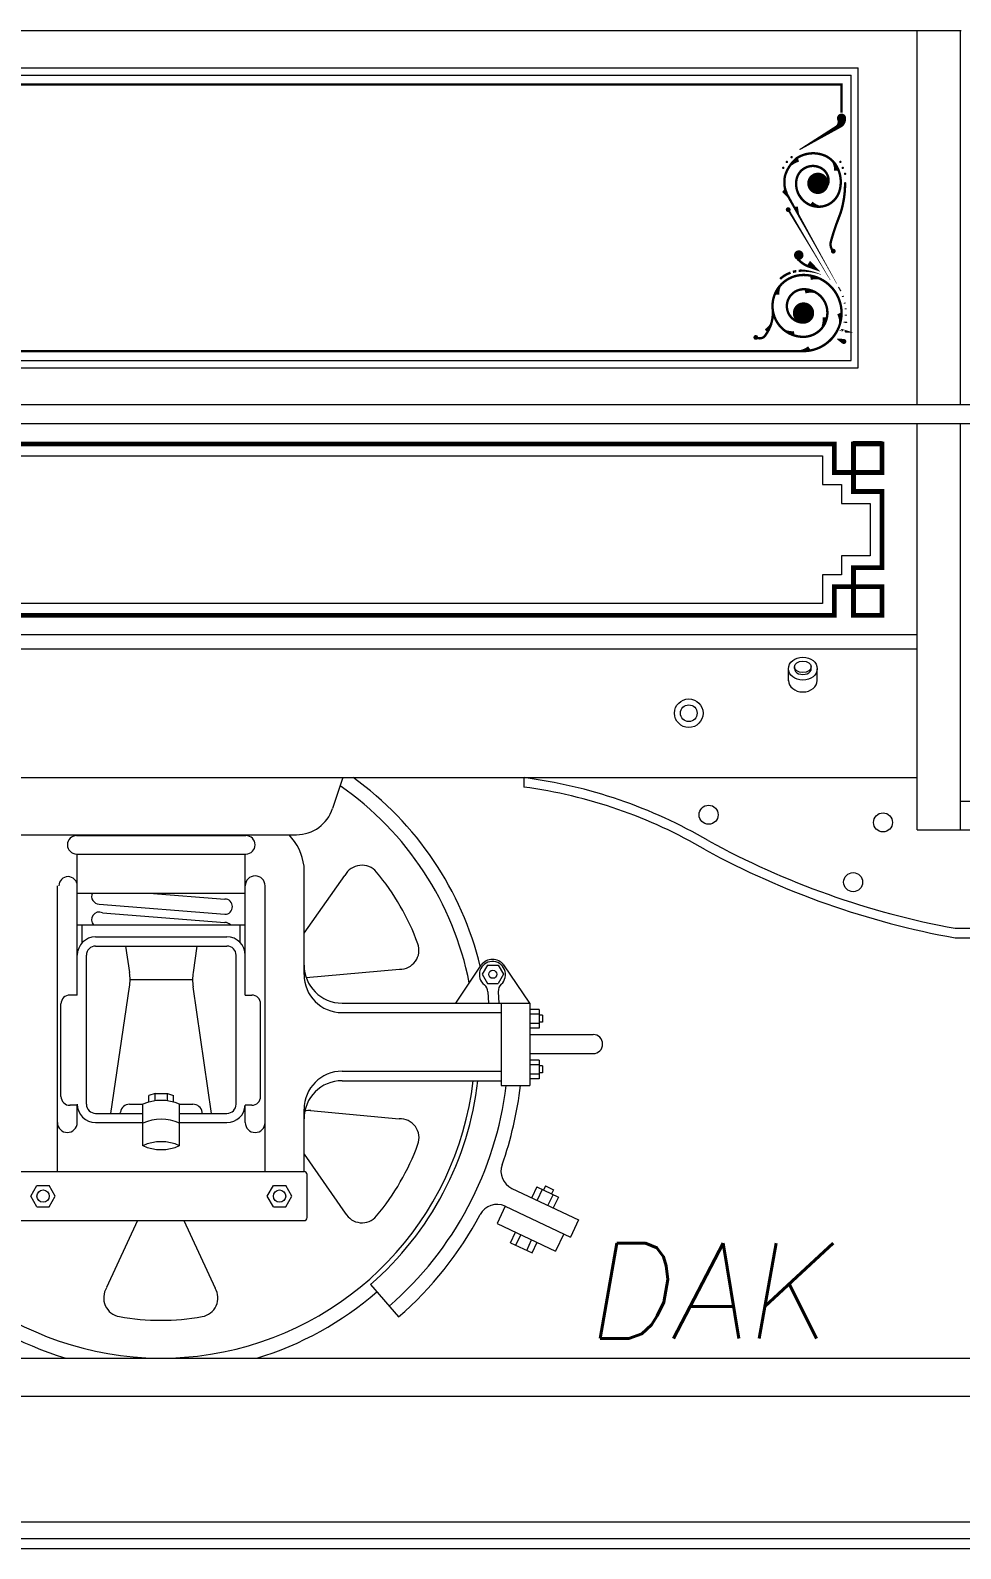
# Model space of a CAD drawing. Header units: inches. Extents: x 0 to 22, y 0 to 17.
# Drawn here: x 13.564 to 14.581, y 3.971 to 5.63 of the extents above; entities that cross this region are included whole.
import ezdxf

# ---------------------------------------------------------------- set-up
doc = ezdxf.new("R2010")
doc.units = ezdxf.units.IN
doc.header["$LTSCALE"] = 100
doc.header["$MEASUREMENT"] = 0
for name, color, linetype, lineweight in [('CARSIDE', 7, 'Continuous', 0), ('FRONTDOOR', 7, 'Continuous', 0), ('RAIL', 7, 'Continuous', 0), ('SCROLL', 7, 'Continuous', 0), ('SIGNATURE', 7, 'Continuous', 0), ('STRIPING', 7, 'Continuous', 0), ('TRUCK', 7, 'Continuous', 0), ('VESTIBULEDECK', 7, 'Continuous', 0), ('VESTIBULEFRAME', 7, 'Continuous', 0)]:
    doc.layers.add(name, color=color, linetype=linetype, lineweight=lineweight)
doc.styles.add('STANDARD0', font='TXT.SHX')

msp = doc.modelspace()

# ---------------------------------------------------------------- linework, layer by layer
at = {"layer": 'CARSIDE'}
for p, q in [((7.4191, 5.62955), (14.5814, 5.62955)), ((7.4186, 5.22065), (14.5913, 5.22065)), ((7.4186, 5.19985), (14.5913, 5.19985)), ((7.4666, 4.96935), (14.5334, 4.96935)), ((7.4666, 4.95375), (14.5334, 4.95375)), ((7.4666, 4.8131), (14.5334, 4.8131)), ((14.5334, 4.756), (14.5809, 4.756)), ((14.5334, 4.756), (14.5809, 4.756))]:
    msp.add_line(p, q, dxfattribs=at)
at = {"layer": 'CARSIDE', "color": 7, "linetype": 'Continuous'}
for p, q in [((14.5334, 5.22065), (14.5334, 5.62955)), ((14.5809, 5.22065), (14.5809, 5.62955)), ((14.5334, 4.756), (14.5334, 5.19985)), ((14.5809, 4.756), (14.5809, 5.19985)), ((14.39284, 4.91897), (14.39284, 4.93176)), ((14.39932, 4.93214), (14.39932, 4.9342)), ((14.41772, 4.932), (14.41772, 4.93424)), ((14.4242, 4.91925), (14.4242, 4.93204))]:
    msp.add_line(p, q, dxfattribs=at)
at = {"layer": 'CARSIDE', "linetype": 'Continuous'}
for centre, radius in [((14.28384, 4.88346), 0.0156), ((14.28388, 4.88346), 0.0091)]:
    msp.add_circle(centre, radius, dxfattribs=at)
for centre, major_axis, ratio in [((14.40852, 4.93204), (0.01568, 0), 0.7999978), ((14.40852, 4.9342), (0.0092, 0), 0.6818182)]:
    msp.add_ellipse(centre, major_axis=major_axis, ratio=ratio, dxfattribs=at)
for centre, major_axis, ratio, start_param, end_param in [((14.40852, 4.93204), (0.0092, 0), 0.6818182, 3.1257675, 6.2990104), ((14.40852, 4.91925), (0.01568, 0), 0.7999978, 3.141599, 6.2831789)]:
    msp.add_ellipse(centre, major_axis=major_axis, ratio=ratio, start_param=start_param, end_param=end_param, dxfattribs=at)
at = {"layer": 'FRONTDOOR', "color": 7, "linetype": 'Continuous'}
for p, q in [((14.5809, 5.22065), (14.5809, 5.62955)), ((14.5809, 4.7819), (14.5809, 5.19985))]:
    msp.add_line(p, q, dxfattribs=at)
at = {"layer": 'FRONTDOOR'}
msp.add_line((14.5809, 4.7872), (15.2642, 4.7872), dxfattribs=at)
at = {"layer": 'RAIL'}
for p, q in [((5.08323, 4.1787), (16.91677, 4.17866)), ((5.08323, 4.1371), (16.91677, 4.13706)), ((5.08323, 4), (16.91677, 3.99996)), ((5.08323, 3.9818), (16.91677, 3.98176)), ((5.08323, 3.9707), (16.91677, 3.97066))]:
    msp.add_line(p, q, dxfattribs=at)
at = {"layer": 'SCROLL', "color": 7, "linetype": 'Continuous'}
msp.add_line((14.4157, 5.3736), (14.4157, 5.3736), dxfattribs=at)
at = {"layer": 'SCROLL', "color": 7, "linetype": 'Continuous', "lineweight": 5}
for points, const_width in [([(11.63758, 5.5703), (14.4508, 5.5703), (14.4508, 5.53968)], 0.0026), ([(14.40303, 5.48563), (14.40163, 5.4902)], 0.0026), ([(14.44262, 5.47756), (14.44739, 5.47769)], 0.0026), ([(14.38695, 5.45212), (14.3895, 5.45575)], 0.0026), ([(14.42007, 5.44152), (14.41709, 5.43779)], 0.0026), ([(14.40306, 5.43546), (14.39907, 5.43547)], 0.0026), ([(14.41855, 5.35718), (14.41748, 5.36183)], 0.0026), ([(14.38279, 5.34222), (14.37802, 5.34222)], 0.0026), ([(14.41266, 5.3424), (14.41152, 5.34704)], 0.0026), ([(14.44771, 5.34859), (14.44983, 5.345)], 0.0013), ([(14.45204, 5.33935), (14.45244, 5.33827)], 0.0013), ([(14.45411, 5.33209), (14.45442, 5.33099)], 0.0013), ([(14.45524, 5.3259), (14.45541, 5.32477)], 0.0013), ([(14.43006, 5.3146), (14.43481, 5.315)], 0.0026), ([(14.44659, 5.31813), (14.45095, 5.32007)], 0.0026), ([(14.45637, 5.31051), (14.45358, 5.31074)], 0.00134), ([(14.45548, 5.31902), (14.45553, 5.31773)], 0.00134), ([(14.36796, 5.30374), (14.37082, 5.29992)], 0.0026), ([(14.39763, 5.30085), (14.39783, 5.29608)], 0.0026), ([(14.45521, 5.30061), (14.45543, 5.30061), (14.45127, 5.30195)], 0.0026), ([(14.4092, 5.2791), (11.63499, 5.2791)], 0.0026), ([(14.41312, 5.28354), (14.41595, 5.27969)], 0.0026)]:
    msp.add_lwpolyline(points, dxfattribs=dict(at, const_width=const_width))
at = {"layer": 'SCROLL', "color": 7, "linetype": 'Continuous'}
for points in [[(14.40539, 5.4995, 0.0013, 0.00472, 0), (14.44864, 5.52526, 0, 0, 0)], [(14.39087, 5.45095, 0.0026, 0.0005, 0), (14.44541, 5.35293, 0, 0, 0)], [(14.39367, 5.4317, 0.00215, 0.0005, 0), (14.43832, 5.35691, 0, 0, 0)], [(14.41422, 5.37441, 0.0078, 0.0005, 0), (14.42711, 5.36622, 0, 0, 0)], [(14.40645, 5.36705, 0.0026, 0.0005, -0.0952746), (14.428, 5.36283, 0, 0, 0)], [(14.45232, 5.28993, 0.0052, 0.0013, 0), (14.44647, 5.29224, 0, 0, 0)]]:
    msp.add_lwpolyline(points, format="xyseb", dxfattribs=at)
at = {"layer": 'SCROLL', "color": 7, "linetype": 'Continuous', "lineweight": 5}
for points, const_width in [([(14.44707, 5.53276, -0.4258273), (14.44336, 5.52306)], 0.0026), ([(14.45436, 5.53264, -0.3051314), (14.4486, 5.52408)], 0.0026), ([(14.40158, 5.48977, 0.03329), (14.39801, 5.4862)], 0.0026), ([(14.43138, 5.4559, 0.2701444), (14.43658, 5.4663, 0.2252229), (14.43008, 5.478, 0.552136), (14.40148, 5.4663, 0.3403071), (14.41578, 5.439, 0.4506342), (14.44828, 5.4533, 0.2050425), (14.44568, 5.4806, 0.1905718), (14.43008, 5.4936, 0.2307907), (14.40148, 5.4897)], 0.0026), ([(14.3988, 5.4871, 0.0553851), (14.3936, 5.4806, 0.0502603), (14.3897, 5.4728, 0.0830985), (14.3884, 5.4663, 0.0157911), (14.3884, 5.4611, 0.0830985), (14.3897, 5.4546, -0.0207334), (14.391, 5.4507)], 0.0026), ([(14.40376, 5.48724, 0.1081942), (14.3954, 5.48283)], 0.0026), ([(14.44398, 5.47643, 0.1081942), (14.44193, 5.48566)], 0.0026), ([(14.4547, 5.4624, -0.0553531), (14.4521, 5.439, -0.0460923), (14.4482, 5.426, 0.0309227), (14.4391, 5.3987, 0.2579552), (14.4417, 5.3883)], 0.0026), ([(14.3866, 5.45359, -0.0012332), (14.3926, 5.44768)], 0.002), ([(14.41833, 5.44121, 0.1081942), (14.4267, 5.43681)], 0.0026), ([(14.40206, 5.43659, 0.0012332), (14.40344, 5.42828)], 0.002), ([(14.4014, 5.3814, 0.1127268), (14.41331, 5.37203)], 0.0026), ([(14.4092, 5.2791, 0.4142136), (14.4508, 5.3207, 0.4142136), (14.4092, 5.3623, 0.4360695), (14.3754, 5.3259, 0.3943986), (14.4092, 5.2947, 0.438837), (14.4352, 5.3233, 0.3928946), (14.4092, 5.3467, 0.40492), (14.391, 5.3285, 0.4235686), (14.4092, 5.3103)], 0.0026), ([(14.38361, 5.3579, -0.0710678), (14.39074, 5.36292, -0.0307127), (14.39504, 5.36479)], 0.0026), ([(14.39756, 5.36569, -0.0309084), (14.40136, 5.36642)], 0.0026), ([(14.40389, 5.36682, -0.0159295), (14.40659, 5.36706)], 0.0026), ([(14.41712, 5.3582, -0.1081942), (14.42656, 5.35856)], 0.0026), ([(14.38147, 5.34105, -0.1081942), (14.38324, 5.35034)], 0.0026), ([(14.41121, 5.34341, -0.1081942), (14.42065, 5.34389)], 0.0026), ([(14.37576, 5.32281, -0.1724711), (14.36715, 5.29588, -0.3156674), (14.35926, 5.29339)], 0.0026), ([(14.36782, 5.30198, 0.1081942), (14.37418, 5.30897)], 0.0026), ([(14.43128, 5.31587, -0.1081942), (14.43029, 5.30647)], 0.0026), ([(14.44733, 5.31974, -0.1081942), (14.44947, 5.31053)], 0.0026), ([(14.39885, 5.29958, -0.1081942), (14.3895, 5.30096)], 0.0026), ([(14.41485, 5.28317, -0.1081942), (14.40631, 5.2791)], 0.0026)]:
    msp.add_lwpolyline(points, format="xyb", dxfattribs=dict(at, const_width=const_width))
at = {"layer": 'SCROLL', "color": 7, "linetype": 'Continuous', "lineweight": 13}
for points, const_width in [([(14.44826, 5.53358, 1), (14.45326, 5.53358, 1)], 0.005), ([(14.4014, 5.384, 1), (14.4066, 5.384, 1)], 0.0052)]:
    msp.add_lwpolyline(points, format="xyb", close=True, dxfattribs=dict(at, const_width=const_width))
at = {"layer": 'SCROLL', "color": 7, "linetype": 'Continuous', "lineweight": 9, "const_width": 0.004}
msp.add_lwpolyline([(14.44809, 5.5251), (14.44816, 5.5251), (14.45148, 5.53085)], dxfattribs=at)
at = {"layer": 'SCROLL', "color": 7, "linetype": 'Continuous', "lineweight": 5}
for points, const_width in [([(14.39555, 5.491, 1), (14.39685, 5.491, 1)], 0.0013), ([(14.38645, 5.4793, 1), (14.38775, 5.4793, 1)], 0.0013), ([(14.39035, 5.4858, 1), (14.39165, 5.4858, 1)], 0.0013), ([(14.44885, 5.4858, 1), (14.45015, 5.4858, 1)], 0.0013), ([(14.45145, 5.4793, 1), (14.45275, 5.4793, 1)], 0.0013), ([(14.45405, 5.4728, 1), (14.45535, 5.4728, 1)], 0.0013), ([(14.45405, 5.46245, 1), (14.45535, 5.46245, 1)], 0.0013), ([(14.39117, 5.43371, 1), (14.39377, 5.43371, 1)], 0.0026), ([(14.4404, 5.3883, 1), (14.443, 5.3883, 1)], 0.0026), ([(14.35578, 5.29402, 1), (14.35838, 5.29402, 1)], 0.0026), ([(14.45058, 5.30193, 1), (14.45188, 5.30193, 1)], 0.0013), ([(14.45182, 5.28961, 1), (14.45457, 5.28961, 1)], 0.00275), ([(14.45475, 5.30061, 1), (14.45605, 5.30061, 1)], 0.0013)]:
    msp.add_lwpolyline(points, format="xyb", close=True, dxfattribs=dict(at, const_width=const_width))
at = {"layer": 'SCROLL', "color": 7, "linetype": 'Continuous', "lineweight": 0}
for points, const_width in [([(14.40508, 5.49951, 1), (14.40573, 5.49951, 1)], 0.00065), ([(14.42699, 5.36622, 1), (14.42724, 5.36622, 1)], 0.00025), ([(14.42788, 5.36283, 1), (14.42813, 5.36283, 1)], 0.00025), ([(14.43816, 5.35694, 1), (14.43841, 5.35694, 1)], 0.00025), ([(14.44527, 5.35295, 1), (14.44552, 5.35295, 1)], 0.00025), ([(14.44733, 5.3487, 1), (14.44798, 5.3487, 1)], 0.00065), ([(14.4495, 5.34503, 1), (14.45015, 5.34503, 1)], 0.00065), ([(14.45134, 5.33863, 1), (14.45191, 5.33855, 1)], 0.000575), ([(14.45251, 5.33905, 1), (14.45308, 5.33898, 1)], 0.000575), ([(14.45336, 5.33143, 1), (14.45392, 5.3313, 1)], 0.000575), ([(14.45441, 5.32534, 1), (14.45495, 5.32515, 1)], 0.000575), ([(14.45455, 5.33176, 1), (14.45511, 5.33163, 1)], 0.000575), ([(14.45563, 5.32551, 1), (14.45618, 5.32532, 1)], 0.000575), ([(14.45325, 5.31087, 1), (14.45387, 5.3106, 1)], 0.000675), ([(14.45455, 5.31849, 1), (14.45514, 5.31822, 1)], 0.00065), ([(14.45592, 5.31853, 1), (14.45651, 5.31826, 1)], 0.00065), ([(14.45598, 5.31065, 1), (14.4566, 5.31038, 1)], 0.000675), ([(14.44622, 5.2922, 1), (14.44687, 5.2922, 1)], 0.00065)]:
    msp.add_lwpolyline(points, format="xyb", close=True, dxfattribs=dict(at, const_width=const_width))
at = {"layer": 'SCROLL', "color": 7, "linetype": 'Continuous', "lineweight": 30, "const_width": 0.01165}
for points in [[(14.41912, 5.4624, 1), (14.43077, 5.4624, 1)], [(14.40338, 5.3207, 1), (14.41502, 5.3207, 1)]]:
    msp.add_lwpolyline(points, format="xyb", close=True, dxfattribs=at)
at = {"layer": 'SCROLL', "color": 7, "linetype": 'Continuous'}
for centre, radius, start, end in [((14.41945, 5.46235), 0.01846, 81.43086, 204.82935), ((14.42187, 5.46645), 0.01415, -48.20877, 88.65849), ((14.42619, 5.46155), 0.0245, -163.51125, -54.53996)]:
    msp.add_arc(centre, radius, start, end, dxfattribs=at)
at = {"layer": 'STRIPING', "linetype": 'Continuous'}
for p, q in [((7.5322, 5.5885), (14.469, 5.5885)), ((7.54, 5.5807), (14.4612, 5.5807)), ((14.4612, 5.2687), (14.4612, 5.5807)), ((14.469, 5.2609), (14.469, 5.5885)), ((7.5322, 5.2609), (14.469, 5.2609)), ((7.54, 5.2687), (14.4612, 5.2687)), ((14.495, 5.1803), (14.495, 5.1465)), ((7.5712, 5.1647), (14.43, 5.1647)), ((14.43, 5.1647), (14.43, 5.1335)), ((14.43, 5.1335), (14.4508, 5.1335)), ((14.4508, 5.1335), (14.4508, 5.1127)), ((14.4508, 5.1127), (14.482, 5.1127)), ((14.482, 5.1127), (14.482, 5.0555)), ((14.482, 5.0555), (14.4508, 5.0555)), ((14.4508, 5.0555), (14.4508, 5.0347)), ((14.4508, 5.0347), (14.43, 5.0347)), ((14.43, 5.0347), (14.43, 5.0035)), ((14.43, 5.0035), (7.5712, 5.0035))]:
    msp.add_line(p, q, dxfattribs=at)
at = {"layer": 'STRIPING', "color": 7, "linetype": 'Continuous'}
for p, q in [((14.4424, 5.14645), (14.4424, 5.17765)), ((14.4632, 4.99015), (14.4632, 5.04215)), ((14.4424, 4.99015), (14.4424, 5.02135)), ((14.4944, 4.99015), (14.4944, 5.02135))]:
    msp.add_line(p, q, dxfattribs=at)
at = {"layer": 'STRIPING'}
for p, q in [((14.4632, 5.18025), (14.4944, 5.18025)), ((14.4632, 5.17765), (14.4944, 5.17765)), ((14.4424, 5.14645), (14.4918, 5.14645)), ((14.4632, 5.12565), (14.4918, 5.12565)), ((14.4632, 5.12565), (14.4918, 5.12565)), ((14.4632, 5.04215), (14.4944, 5.04215)), ((14.4424, 5.02135), (14.4944, 5.02135)), ((14.4632, 4.99015), (14.4944, 4.99015))]:
    msp.add_line(p, q, dxfattribs=at)
at = {"layer": 'STRIPING', "linetype": 'Continuous', "lineweight": 13, "const_width": 0.0052}
for points in [[(14.4976, 5.1465), (14.443, 5.1465), (14.443, 5.1777), (7.5582, 5.1777)], [(14.4612, 5.1777), (14.4976, 5.1777)], [(14.4638, 5.1803), (14.4638, 5.1257), (14.495, 5.1257), (14.495, 5.0399)], [(14.495, 5.1803), (14.495, 5.1439)], [(14.4976, 5.0425), (14.4638, 5.0425), (14.4638, 4.9905), (14.495, 4.9905), (14.495, 5.0217), (14.443, 5.0217), (14.443, 4.9905), (7.5582, 4.9905)]]:
    msp.add_lwpolyline(points, dxfattribs=at)
at = {"layer": 'TRUCK'}
for p, q in [((13.00874, 4.8131), (13.90563, 4.8131)), ((13.05952, 4.75075), (13.85512, 4.75075)), ((13.61481, 4.74969), (13.79995, 4.74969)), ((13.61481, 4.7296), (13.79995, 4.7296)), ((13.61558, 4.68697), (13.79918, 4.68697)), ((13.69424, 4.68697), (13.77682, 4.68045)), ((13.63963, 4.67499), (13.77682, 4.66372)), ((13.64301, 4.66547), (13.77682, 4.65491)), ((13.61558, 4.65215), (13.79918, 4.65215)), ((13.63566, 4.63911), (13.77909, 4.63911)), ((13.63566, 4.62905), (13.77909, 4.62905)), ((13.61558, 4.57549), (13.60749, 4.57549)), ((13.79918, 4.57549), (13.80626, 4.57549)), ((13.90502, 4.5667), (14.11011, 4.5667)), ((13.90502, 4.5563), (14.07891, 4.5563)), ((14.11011, 4.53239), (14.17931, 4.53239)), ((14.11011, 4.51159), (14.17931, 4.51159)), ((13.90502, 4.4923), (14.07891, 4.4923)), ((13.90502, 4.4819), (14.07891, 4.4819)), ((13.70067, 4.46802), (13.71437, 4.46802)), ((14.07891, 4.4767), (14.11011, 4.4767)), ((13.61558, 4.45506), (13.60749, 4.45506)), ((13.63566, 4.44623), (13.68729, 4.44623)), ((13.6727, 4.45627), (13.68729, 4.45627)), ((13.72746, 4.45627), (13.74206, 4.45627)), ((13.72746, 4.44623), (13.77909, 4.44623)), ((13.80626, 4.45506), (13.79914, 4.45506)), ((13.63566, 4.43618), (13.68729, 4.43618)), ((13.63566, 4.43618), (13.68729, 4.43618)), ((13.72746, 4.43618), (13.77909, 4.43618)), ((13.72746, 4.43618), (13.77909, 4.43618)), ((13.55133, 4.38262), (13.86342, 4.38262)), ((13.57144, 4.3674), (13.58491, 4.3674)), ((13.82997, 4.3674), (13.84344, 4.3674)), ((14.09056, 4.36428), (14.16345, 4.32993)), ((13.57143, 4.34427), (13.5849, 4.34427)), ((13.82996, 4.34427), (13.84343, 4.34427)), ((14.0831, 4.3448), (14.15458, 4.31112)), ((13.55133, 4.32906), (13.86342, 4.32906)), ((14.07428, 4.32597), (14.13832, 4.29578))]:
    msp.add_line(p, q, dxfattribs=at)
at = {"layer": 'TRUCK', "linetype": 'Continuous'}
for p, q in [((13.9057, 4.81315), (13.89465, 4.7794)), ((13.86342, 4.64305), (13.90815, 4.70616)), ((13.86569, 4.59475), (13.96788, 4.60371)), ((14.02931, 4.56668), (14.05685, 4.60832)), ((14.0638, 4.60832), (14.05795, 4.59818)), ((14.05795, 4.59818), (14.0638, 4.58805)), ((14.0638, 4.60832), (14.0755, 4.60832)), ((14.0755, 4.60832), (14.08135, 4.59818)), ((14.08135, 4.59818), (14.0755, 4.58805)), ((14.11021, 4.56668), (14.08181, 4.60835)), ((13.67286, 4.59259), (13.74219, 4.59259)), ((14.0638, 4.58805), (14.0755, 4.58805)), ((14.06441, 4.57902), (14.06506, 4.5667)), ((14.07562, 4.57916), (14.07628, 4.5667)), ((14.07891, 4.5667), (14.07891, 4.4767)), ((14.11011, 4.5667), (14.11011, 4.4767)), ((14.12032, 4.55988), (14.11013, 4.55988)), ((14.12032, 4.5548), (14.11013, 4.5548)), ((14.12032, 4.55988), (14.12032, 4.53951)), ((14.12414, 4.55352), (14.12032, 4.55352)), ((14.12414, 4.54588), (14.12032, 4.54588)), ((14.12414, 4.55352), (14.12414, 4.54588)), ((14.12032, 4.54461), (14.11013, 4.54461)), ((14.12032, 4.53951), (14.11013, 4.53951)), ((14.12032, 4.50448), (14.11013, 4.50448)), ((14.12032, 4.4994), (14.11013, 4.4994)), ((14.12032, 4.50448), (14.12032, 4.48411)), ((14.12414, 4.49812), (14.12032, 4.49812)), ((14.12414, 4.49812), (14.12414, 4.49048)), ((14.12032, 4.48921), (14.11013, 4.48921)), ((14.12032, 4.48411), (14.11013, 4.48411)), ((14.12414, 4.49048), (14.12032, 4.49048)), ((13.70064, 4.46807), (13.69399, 4.46577)), ((13.71432, 4.46807), (13.72077, 4.46573)), ((13.8703, 4.44937), (13.96734, 4.44033)), ((13.86342, 4.40171), (13.90849, 4.33737)), ((14.11784, 4.36594), (14.1123, 4.35418)), ((14.11784, 4.36594), (14.14135, 4.35486)), ((14.12371, 4.36317), (14.11817, 4.35141)), ((14.12726, 4.36689), (14.12518, 4.36248)), ((14.12726, 4.36689), (14.13608, 4.36273)), ((14.13547, 4.35763), (14.12993, 4.34587)), ((14.13608, 4.36273), (14.134, 4.35832)), ((14.14135, 4.35486), (14.13581, 4.3431)), ((14.08314, 4.34478), (14.07428, 4.32597)), ((14.16345, 4.32993), (14.15458, 4.31112)), ((13.68139, 4.32906), (13.64773, 4.2558)), ((13.73193, 4.32906), (13.76632, 4.25529)), ((14.08907, 4.30489), (14.09451, 4.31643)), ((14.09494, 4.30213), (14.10038, 4.31366)), ((14.14719, 4.3146), (14.13832, 4.29578)), ((14.08907, 4.30489), (14.11258, 4.29381)), ((14.1067, 4.29658), (14.11214, 4.30812)), ((14.11258, 4.29381), (14.11802, 4.30535)), ((13.93602, 4.25915), (13.9668, 4.2239))]:
    msp.add_line(p, q, dxfattribs=at)
at = {"layer": 'TRUCK', "color": 7, "linetype": 'Continuous'}
for p, q in [((13.61558, 4.57549), (13.61558, 4.7296)), ((13.79918, 4.69464), (13.79918, 4.7296)), ((13.86342, 4.5979), (13.86342, 4.71621)), ((13.59395, 4.43618), (13.59395, 4.69483)), ((13.79918, 4.57549), (13.79918, 4.69483)), ((13.82081, 4.43618), (13.82081, 4.69483)), ((13.62108, 4.63282), (13.62108, 4.65215)), ((13.79368, 4.63282), (13.79368, 4.65215)), ((13.66848, 4.62905), (13.67275, 4.60005)), ((13.74641, 4.62905), (13.74217, 4.59999)), ((13.61558, 4.57549), (13.61558, 4.61901)), ((13.62562, 4.45627), (13.62562, 4.61901)), ((13.78913, 4.45627), (13.78913, 4.61901)), ((13.6524, 4.44623), (13.67275, 4.58445)), ((13.6524, 4.44623), (13.67275, 4.58445)), ((13.76235, 4.44623), (13.74217, 4.58452)), ((13.76235, 4.44623), (13.74217, 4.58452)), ((13.59783, 4.46472), (13.59783, 4.56583)), ((13.81591, 4.46472), (13.81591, 4.56583)), ((13.69399, 4.45856), (13.69399, 4.46577)), ((13.70068, 4.45998), (13.70068, 4.46802)), ((13.71437, 4.45995), (13.71437, 4.46802)), ((13.72077, 4.45858), (13.72077, 4.46573)), ((13.61558, 4.43618), (13.61558, 4.45506)), ((13.66255, 4.44623), (13.66277, 4.44769)), ((13.68729, 4.41091), (13.68729, 4.45627)), ((13.72746, 4.41094), (13.72746, 4.45627)), ((13.75221, 4.44623), (13.75199, 4.44768)), ((13.79918, 4.43618), (13.79918, 4.45506)), ((13.86342, 4.39205), (13.86342, 4.4507)), ((13.59395, 4.38262), (13.59395, 4.43618)), ((13.82081, 4.38262), (13.82081, 4.43618)), ((13.86342, 4.38262), (13.86342, 4.39205)), ((13.56476, 4.35582), (13.57144, 4.3674)), ((13.59158, 4.35584), (13.58491, 4.3674)), ((13.82329, 4.35582), (13.82997, 4.3674)), ((13.85011, 4.35584), (13.84344, 4.3674)), ((13.86677, 4.33241), (13.86677, 4.37928)), ((13.57143, 4.34427), (13.56476, 4.35582)), ((13.5849, 4.34427), (13.59158, 4.35584)), ((13.82996, 4.34427), (13.82329, 4.35582)), ((13.84343, 4.34427), (13.85011, 4.35584))]:
    msp.add_line(p, q, dxfattribs=at)
at = {"layer": 'TRUCK', "linetype": 'Continuous'}
for centre, radius in [((14.06965, 4.59819), 0.00439), ((13.57819, 4.35583), 0.0067), ((13.83672, 4.35583), 0.0067)]:
    msp.add_circle(centre, radius, dxfattribs=at)
for centre, radius, start, end in [((13.70738, 4.52196), 0.3588, 13.70554, 54.24817), ((13.70738, 4.52196), 0.3432, 11.24321, 55.30082), ((13.85512, 4.79235), 0.0416, -90, -18.13419), ((13.80261, 4.70848), 0.0613, 7.24496, 43.58747), ((13.9266, 4.69656), 0.0208, 40.01371, 152.53087), ((13.7434, 4.54276), 0.26, 19.98289, 40.01371), ((13.63566, 4.61901), 0.02008, 90, 180), ((13.63566, 4.61901), 0.01004, 90, 180), ((13.77909, 4.61901), 0.02008, 0, 90), ((13.77909, 4.61901), 0.01004, 0, 90), ((13.9682, 4.62451), 0.0208, -90.87427, 19.98289), ((14.06929, 4.59789), 0.0143, -47.41097, 231.83168), ((14.06934, 4.59861), 0.01582, 37.9952, 142.26766), ((13.90502, 4.6083), 0.0416, 180, 270), ((13.90502, 4.5979), 0.0416, 180, 270), ((14.05403, 4.57847), 0.0104, 3.0104, 51.83168), ((14.08601, 4.57971), 0.0104, 132.58903, 183.0104), ((13.60749, 4.56583), 0.00966, 90, 180), ((13.80626, 4.56583), 0.00966, 0, 90), ((13.70738, 4.52196), 0.3432, -155.27758, -6.70424), ((13.90502, 4.4507), 0.0416, 90, 180), ((13.90502, 4.4403), 0.0416, 90, 180), ((13.70734, 4.52199), 0.3484, -48.97467, -6.60843), ((13.60749, 4.46472), 0.00966, 180, 271.59973), ((13.80626, 4.46472), 0.00966, -90, 0), ((13.70734, 4.52199), 0.3796, -48.9664, -6.85304), ((13.70729, 4.52197), 0.3952, -19.50148, -6.5813), ((13.63566, 4.45627), 0.02008, 180, 270), ((13.63566, 4.45627), 0.01004, 180, 270), ((13.6727, 4.44623), 0.01004, 90, 171.62627), ((13.70741, 4.41169), 0.04875, 65.78842, 114.21158), ((13.74206, 4.44623), 0.01004, 8.30375, 90), ((13.77909, 4.45627), 0.01004, -90, 0), ((13.77909, 4.45627), 0.02008, -90, -3.43966), ((13.86962, 4.42858), 0.0208, 87.05359, 104.87699), ((13.70741, 4.39119), 0.04875, 65.78842, 114.21158), ((13.96826, 4.41955), 0.0208, -19.98629, 92.53087), ((13.70741, 4.3665), 0.04875, 65.71698, 114.37302), ((13.70741, 4.4554), 0.04875, -114.37302, -65.71698), ((13.74347, 4.5013), 0.26, -40.01711, -19.98629), ((13.86342, 4.37928), 0.00335, 0, 90), ((14.09942, 4.3831), 0.0208, 160.49852, 244.7683), ((13.70738, 4.52196), 0.3588, -156.41939, -106.90705), ((14.07423, 4.32599), 0.0208, 64.7683, 151.8934), ((13.86342, 4.33241), 0.00335, -90, 0), ((13.92666, 4.3475), 0.0208, -150.87427, -40.01711), ((13.70729, 4.52197), 0.3952, -48.96275, -28.1066), ((13.66527, 4.24461), 0.0208, 147.46913, 259.98629), ((13.74847, 4.24462), 0.0208, -79.98289, 30.87427), ((13.70738, 4.52196), 0.3588, -73.09335, -48.97359), ((13.70686, 4.48017), 0.26, -100.01371, -79.98289)]:
    msp.add_arc(centre, radius, start, end, dxfattribs=at)
at = {"layer": 'TRUCK'}
for centre, radius, start, end in [((13.61481, 4.73965), 0.01004, 90, 270), ((13.79995, 4.73965), 0.01004, -90, 90), ((13.63963, 4.68336), 0.00837, 154.44584, 270), ((13.77682, 4.67209), 0.00837, -90, 90), ((13.63963, 4.65782), 0.00837, 66.13801, 222.60373), ((13.77682, 4.64654), 0.00837, 42.1106, 90), ((14.17931, 4.52199), 0.0104, -90, 90)]:
    msp.add_arc(centre, radius, start, end, dxfattribs=at)
at = {"layer": 'TRUCK', "color": 7, "linetype": 'Continuous'}
for centre, radius, start, end in [((13.60554, 4.69483), 0.01004, 0, 180), ((13.80999, 4.69483), 0.01081, 0, 180), ((13.61976, 4.59225), 0.05356, -8.37373, 8.37373), ((13.79517, 4.59225), 0.05356, 171.69625, 188.30375), ((13.60476, 4.43618), 0.01081, 180, 360), ((13.80999, 4.43618), 0.01081, 180, 360)]:
    msp.add_arc(centre, radius, start, end, dxfattribs=at)
at = {"layer": 'VESTIBULEDECK'}
for p, q in [((14.5809, 4.7872), (15.2642, 4.7872)), ((14.5809, 4.756), (15.2642, 4.756))]:
    msp.add_line(p, q, dxfattribs=at)
at = {"layer": 'VESTIBULEDECK', "color": 7, "linetype": 'Continuous'}
msp.add_line((14.5809, 4.756), (14.5809, 4.7872), dxfattribs=at)
at = {"layer": 'VESTIBULEFRAME', "linetype": 'Continuous'}
msp.add_line((14.10376, 4.8131), (14.10376, 4.8027), dxfattribs=at)
at = {"layer": 'VESTIBULEFRAME'}
for p, q in [((14.57501, 4.64846), (15.3156, 4.64846)), ((14.57482, 4.63806), (15.3156, 4.63806))]:
    msp.add_line(p, q, dxfattribs=at)
at = {"layer": 'VESTIBULEFRAME', "linetype": 'Continuous'}
for centre in [(14.30554, 4.77251), (14.49607, 4.76412), (14.46344, 4.69886)]:
    msp.add_circle(centre, 0.0104, dxfattribs=at)
for centre, radius, start, end in [((14.03393, 4.28003), 0.53762, 59.72881, 82.53536), ((14.03394, 4.27995), 0.52739, 59.45168, 82.39185), ((14.73603, 5.53125), 0.90762, -118.5692, -100.2312), ((14.73672, 5.53215), 0.89837, -118.72649, -100.37055)]:
    msp.add_arc(centre, radius, start, end, dxfattribs=at)

# ---------------------------------------------------------------- texts
at = {"layer": 'SIGNATURE', "color": 7, "linetype": 'Continuous', "style": 'STANDARD0', "oblique": 10}
msp.add_text('DAK', height=0.104, dxfattribs=at).set_placement((14.16921, 4.2004))

doc.saveas('drawing.dxf')
